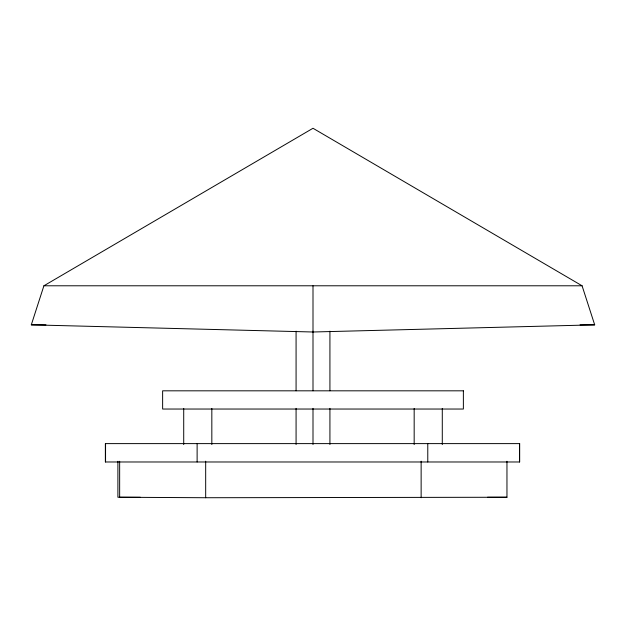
<?xml version="1.0" encoding="UTF-8"?>
<svg xmlns="http://www.w3.org/2000/svg" width="626" height="626" viewBox="0 0 626 626"><rect width="100%" height="100%" fill="white"/><g stroke="black" fill="none" stroke-linecap="round" stroke-linejoin="round"><path stroke-width="0.94" d="M313 331.999L594.692 324.839L582.078 285.785L313 128.267L43.906 285.785L31.3 324.839L313 331.999L313 285.785M119.652 461.268L119.652 497.247L205.68 497.733L506.958 497.247L506.958 461.268M43.906 285.785L582.078 285.785M31.308 324.839L45.98 324.839M580.028 324.839L594.7 324.839M140.365 497.247L117.899 497.247L117.899 461.268M487.505 497.247L506.958 497.247M519.47 443.615L519.47 461.98M442.285 408.473L442.285 444.57M427.777 443.615L427.777 461.98M421.134 461.198L421.134 497.733M414.169 408.473L414.169 444.57M329.925 331.185L329.925 390.773M329.925 408.355L329.925 444.499M313 331.185L313 390.773M313 408.355L313 444.499M296.075 331.185L296.075 390.773M296.075 408.355L296.075 444.499M211.831 408.473L211.831 444.57M205.68 461.198L205.68 497.733M197.12 443.615L197.12 461.98M183.715 408.473L183.715 444.57M105.559 443.615L105.559 461.98M463.373 390.82L162.627 390.82L162.635 409.036L463.373 409.036L463.373 390.82M519.674 443.615L105.364 443.615L105.364 461.98L519.674 461.98L519.674 443.615"/></g></svg>
